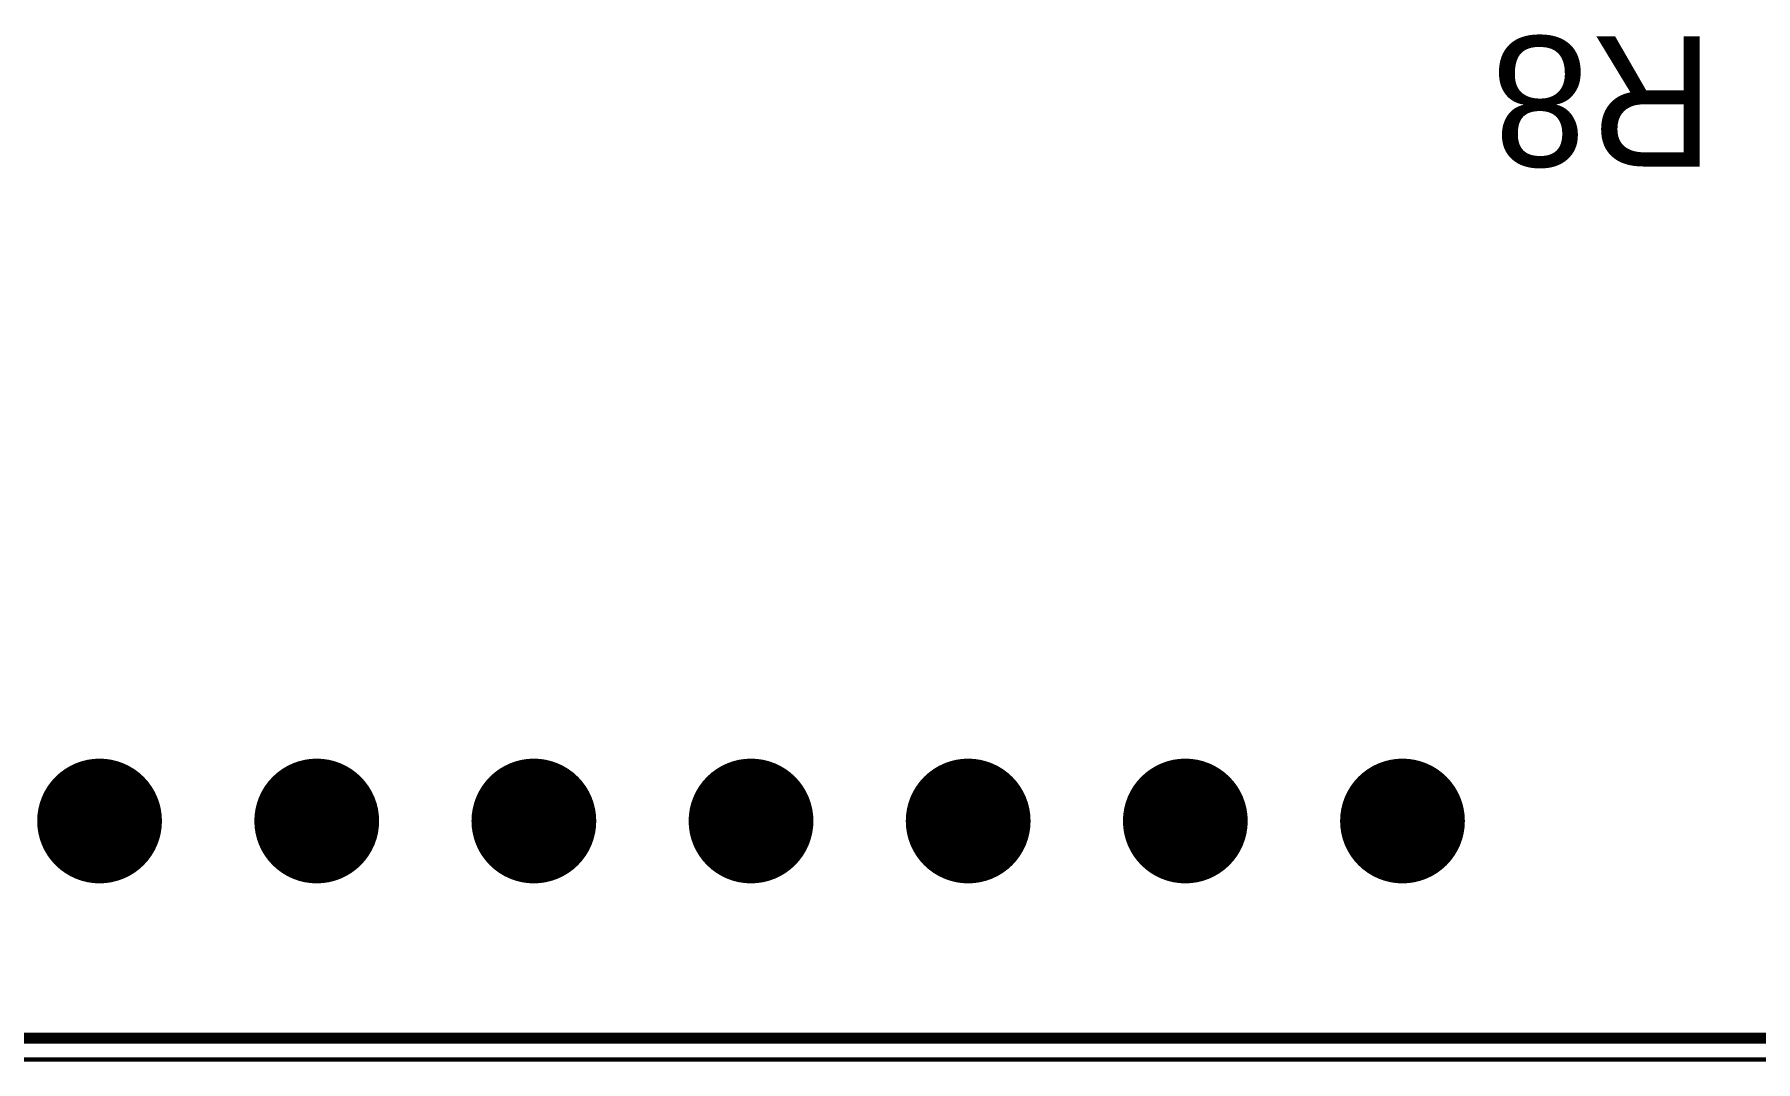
# Model space of a CAD drawing. Header units: millimetres. Extents: x 3.26 to 13.14, y 5.38 to 10.83.
# Drawn here: x 4.78 to 5.573, y 6.808 to 7.281 of the extents above; entities that cross this region are included whole.
import ezdxf

# ---------------------------------------------------------------- set-up
doc = ezdxf.new("R2010")
doc.units = ezdxf.units.MM
doc.header["$MEASUREMENT"] = 0
for name, color, linetype in [('BottomLayer', 5, 'Continuous'), ('BottomSolder', 6, 'Continuous'), ('DrillDrawing', 1, 'Continuous'), ('Mechanical16', 56, 'Continuous'), ('Mechanical4', 56, 'Continuous'), ('MultiLayer', 9, 'Continuous'), ('PadHoleLayer', 156, 'Continuous'), ('TopLayer', 1, 'Continuous'), ('TopOverlay', 2, 'Continuous'), ('TopSolder', 216, 'Continuous')]:
    doc.layers.add(name, color=color, linetype=linetype)

# ---------------------------------------------------------------- blocks, each defined once
blk = doc.blocks.new('_ARDUINO_MEGA2560_REV3___RETAIL_ARDUINO_MEGA2560_REV3___RETAIL_P________65')
at = {"layer": 'BottomLayer', "const_width": 0.02673}
for points in [[(-0.96337, 0.8, 1), (-0.93663, 0.8, 1)], [(-0.96337, 0.7, 1), (-0.93663, 0.7, 1)], [(-0.96337, 0.6, 1), (-0.93663, 0.6, 1)], [(-0.96337, 0.5, 1), (-0.93663, 0.5, 1)], [(-0.96337, 0.4, 1), (-0.93663, 0.4, 1)], [(-0.96337, 0.3, 1), (-0.93663, 0.3, 1)], [(-0.96337, 0.2, 1), (-0.93663, 0.2, 1)]]:
    blk.add_lwpolyline(points, format="xyb", close=True, dxfattribs=at)
at = {"layer": 'BottomSolder', "const_width": 0.02873}
for points in [[(-0.96437, 0.8, 1), (-0.93563, 0.8, 1)], [(-0.96437, 0.7, 1), (-0.93563, 0.7, 1)], [(-0.96437, 0.6, 1), (-0.93563, 0.6, 1)], [(-0.96437, 0.5, 1), (-0.93563, 0.5, 1)], [(-0.96437, 0.4, 1), (-0.93563, 0.4, 1)], [(-0.96437, 0.3, 1), (-0.93563, 0.3, 1)], [(-0.96437, 0.2, 1), (-0.93563, 0.2, 1)]]:
    blk.add_lwpolyline(points, format="xyb", close=True, dxfattribs=at)
at = {"layer": 'Mechanical16', "const_width": 0.00197}
blk.add_lwpolyline([(-1.05984, 2.00984), (-1.05984, -2.00984)], dxfattribs=at)
at = {"layer": 'Mechanical4', "const_width": 0.005}
blk.add_lwpolyline([(-1.05, 2), (-1.05, -2)], dxfattribs=at)
blk.add_lwpolyline([(-1.05, 2), (-1.05, -2)], dxfattribs=at)
at = {"layer": 'MultiLayer', "const_width": 0.02673}
for points in [[(-0.96337, 0.8, 1), (-0.93663, 0.8, 1)], [(-0.96337, 0.7, 1), (-0.93663, 0.7, 1)], [(-0.96337, 0.6, 1), (-0.93663, 0.6, 1)], [(-0.96337, 0.5, 1), (-0.93663, 0.5, 1)], [(-0.96337, 0.4, 1), (-0.93663, 0.4, 1)], [(-0.96337, 0.3, 1), (-0.93663, 0.3, 1)], [(-0.96337, 0.2, 1), (-0.93663, 0.2, 1)]]:
    blk.add_lwpolyline(points, format="xyb", close=True, dxfattribs=at)
at = {"layer": 'PadHoleLayer', "const_width": 0.01673}
for points in [[(-0.95837, 0.8, 1), (-0.94163, 0.8, 1)], [(-0.95837, 0.7, 1), (-0.94163, 0.7, 1)], [(-0.95837, 0.6, 1), (-0.94163, 0.6, 1)], [(-0.95837, 0.5, 1), (-0.94163, 0.5, 1)], [(-0.95837, 0.4, 1), (-0.94163, 0.4, 1)], [(-0.95837, 0.3, 1), (-0.94163, 0.3, 1)], [(-0.95837, 0.2, 1), (-0.94163, 0.2, 1)]]:
    blk.add_lwpolyline(points, format="xyb", close=True, dxfattribs=at)
at = {"layer": 'TopLayer', "const_width": 0.02673}
for points in [[(-0.96337, 0.8, 1), (-0.93663, 0.8, 1)], [(-0.96337, 0.7, 1), (-0.93663, 0.7, 1)], [(-0.96337, 0.6, 1), (-0.93663, 0.6, 1)], [(-0.96337, 0.5, 1), (-0.93663, 0.5, 1)], [(-0.96337, 0.4, 1), (-0.93663, 0.4, 1)], [(-0.96337, 0.3, 1), (-0.93663, 0.3, 1)], [(-0.96337, 0.2, 1), (-0.93663, 0.2, 1)]]:
    blk.add_lwpolyline(points, format="xyb", close=True, dxfattribs=at)
at = {"layer": 'TopOverlay', "const_width": 0.005}
blk.add_lwpolyline([(-1.05, 2), (-1.05, -2)], dxfattribs=at)
at = {"layer": 'TopSolder', "const_width": 0.02873}
for points in [[(-0.96437, 0.8, 1), (-0.93563, 0.8, 1)], [(-0.96437, 0.7, 1), (-0.93563, 0.7, 1)], [(-0.96437, 0.6, 1), (-0.93563, 0.6, 1)], [(-0.96437, 0.5, 1), (-0.93563, 0.5, 1)], [(-0.96437, 0.4, 1), (-0.93563, 0.4, 1)], [(-0.96437, 0.3, 1), (-0.93563, 0.3, 1)], [(-0.96437, 0.2, 1), (-0.93563, 0.2, 1)]]:
    blk.add_lwpolyline(points, format="xyb", close=True, dxfattribs=at)

msp = doc.modelspace()

# ---------------------------------------------------------------- linework, layer by layer
at = {"layer": 'DrillDrawing', "const_width": 0.002}
for points in [[(4.805, 6.924), (4.805, 6.929)], [(4.805, 6.929), (4.815, 6.929)], [(4.815, 6.924), (4.815, 6.929)], [(4.905, 6.924), (4.905, 6.929)], [(4.905, 6.929), (4.915, 6.929)], [(4.915, 6.924), (4.915, 6.929)], [(5.005, 6.924), (5.005, 6.929)], [(5.005, 6.929), (5.015, 6.929)], [(5.015, 6.924), (5.015, 6.929)], [(5.105, 6.924), (5.105, 6.929)], [(5.105, 6.929), (5.115, 6.929)], [(5.115, 6.924), (5.115, 6.929)], [(5.205, 6.924), (5.205, 6.929)], [(5.205, 6.929), (5.215, 6.929)], [(5.215, 6.924), (5.215, 6.929)], [(5.305, 6.924), (5.305, 6.929)], [(5.305, 6.929), (5.315, 6.929)], [(5.315, 6.924), (5.315, 6.929)], [(5.405, 6.924), (5.405, 6.929)], [(5.405, 6.929), (5.415, 6.929)], [(5.415, 6.924), (5.415, 6.929)], [(4.8, 6.914), (4.8, 6.924)], [(4.8, 6.924), (4.805, 6.924)], [(4.815, 6.924), (4.82, 6.924)], [(4.82, 6.914), (4.82, 6.924)], [(4.9, 6.914), (4.9, 6.924)], [(4.9, 6.924), (4.905, 6.924)], [(4.915, 6.924), (4.92, 6.924)], [(4.92, 6.914), (4.92, 6.924)], [(5, 6.914), (5, 6.924)], [(5, 6.924), (5.005, 6.924)], [(5.015, 6.924), (5.02, 6.924)], [(5.02, 6.914), (5.02, 6.924)], [(5.1, 6.914), (5.1, 6.924)], [(5.1, 6.924), (5.105, 6.924)], [(5.115, 6.924), (5.12, 6.924)], [(5.12, 6.914), (5.12, 6.924)], [(5.2, 6.914), (5.2, 6.924)], [(5.2, 6.924), (5.205, 6.924)], [(5.215, 6.924), (5.22, 6.924)], [(5.22, 6.914), (5.22, 6.924)], [(5.3, 6.914), (5.3, 6.924)], [(5.3, 6.924), (5.305, 6.924)], [(5.315, 6.924), (5.32, 6.924)], [(5.32, 6.914), (5.32, 6.924)], [(5.4, 6.914), (5.4, 6.924)], [(5.4, 6.924), (5.405, 6.924)], [(5.415, 6.924), (5.42, 6.924)], [(5.42, 6.914), (5.42, 6.924)], [(4.8, 6.914), (4.805, 6.914)], [(4.805, 6.909), (4.805, 6.914)], [(4.815, 6.914), (4.82, 6.914)], [(4.815, 6.909), (4.815, 6.914)], [(4.9, 6.914), (4.905, 6.914)], [(4.905, 6.909), (4.905, 6.914)], [(4.915, 6.914), (4.92, 6.914)], [(4.915, 6.909), (4.915, 6.914)], [(5, 6.914), (5.005, 6.914)], [(5.005, 6.909), (5.005, 6.914)], [(5.015, 6.914), (5.02, 6.914)], [(5.015, 6.909), (5.015, 6.914)], [(5.1, 6.914), (5.105, 6.914)], [(5.105, 6.909), (5.105, 6.914)], [(5.115, 6.914), (5.12, 6.914)], [(5.115, 6.909), (5.115, 6.914)], [(5.2, 6.914), (5.205, 6.914)], [(5.205, 6.909), (5.205, 6.914)], [(5.215, 6.914), (5.22, 6.914)], [(5.215, 6.909), (5.215, 6.914)], [(5.3, 6.914), (5.305, 6.914)], [(5.305, 6.909), (5.305, 6.914)], [(5.315, 6.914), (5.32, 6.914)], [(5.315, 6.909), (5.315, 6.914)], [(5.4, 6.914), (5.405, 6.914)], [(5.405, 6.909), (5.405, 6.914)], [(5.415, 6.914), (5.42, 6.914)], [(5.415, 6.909), (5.415, 6.914)], [(4.805, 6.909), (4.815, 6.909)], [(4.905, 6.909), (4.915, 6.909)], [(5.005, 6.909), (5.015, 6.909)], [(5.105, 6.909), (5.115, 6.909)], [(5.205, 6.909), (5.215, 6.909)], [(5.305, 6.909), (5.315, 6.909)], [(5.405, 6.909), (5.415, 6.909)]]:
    msp.add_lwpolyline(points, dxfattribs=at)
at = {"layer": 'DrillDrawing', "const_width": 0.001}
for points in [[(4.8045, 6.929, 1), (4.8055, 6.929, 1)], [(4.8045, 6.929, 1), (4.8055, 6.929, 1)], [(4.8145, 6.929, 1), (4.8155, 6.929, 1)], [(4.8145, 6.929, 1), (4.8155, 6.929, 1)], [(4.9045, 6.929, 1), (4.9055, 6.929, 1)], [(4.9045, 6.929, 1), (4.9055, 6.929, 1)], [(4.9145, 6.929, 1), (4.9155, 6.929, 1)], [(4.9145, 6.929, 1), (4.9155, 6.929, 1)], [(5.0045, 6.929, 1), (5.0055, 6.929, 1)], [(5.0045, 6.929, 1), (5.0055, 6.929, 1)], [(5.0145, 6.929, 1), (5.0155, 6.929, 1)], [(5.0145, 6.929, 1), (5.0155, 6.929, 1)], [(5.1045, 6.929, 1), (5.1055, 6.929, 1)], [(5.1045, 6.929, 1), (5.1055, 6.929, 1)], [(5.1145, 6.929, 1), (5.1155, 6.929, 1)], [(5.1145, 6.929, 1), (5.1155, 6.929, 1)], [(5.2045, 6.929, 1), (5.2055, 6.929, 1)], [(5.2045, 6.929, 1), (5.2055, 6.929, 1)], [(5.2145, 6.929, 1), (5.2155, 6.929, 1)], [(5.2145, 6.929, 1), (5.2155, 6.929, 1)], [(5.3045, 6.929, 1), (5.3055, 6.929, 1)], [(5.3045, 6.929, 1), (5.3055, 6.929, 1)], [(5.3145, 6.929, 1), (5.3155, 6.929, 1)], [(5.3145, 6.929, 1), (5.3155, 6.929, 1)], [(5.4045, 6.929, 1), (5.4055, 6.929, 1)], [(5.4045, 6.929, 1), (5.4055, 6.929, 1)], [(5.4145, 6.929, 1), (5.4155, 6.929, 1)], [(5.4145, 6.929, 1), (5.4155, 6.929, 1)], [(4.7995, 6.924, 1), (4.8005, 6.924, 1)], [(4.7995, 6.924, 1), (4.8005, 6.924, 1)], [(4.8045, 6.924, 1), (4.8055, 6.924, 1)], [(4.8045, 6.924, 1), (4.8055, 6.924, 1)], [(4.8145, 6.924, 1), (4.8155, 6.924, 1)], [(4.8145, 6.924, 1), (4.8155, 6.924, 1)], [(4.8195, 6.924, 1), (4.8205, 6.924, 1)], [(4.8195, 6.924, 1), (4.8205, 6.924, 1)], [(4.8995, 6.924, 1), (4.9005, 6.924, 1)], [(4.8995, 6.924, 1), (4.9005, 6.924, 1)], [(4.9045, 6.924, 1), (4.9055, 6.924, 1)], [(4.9045, 6.924, 1), (4.9055, 6.924, 1)], [(4.9145, 6.924, 1), (4.9155, 6.924, 1)], [(4.9145, 6.924, 1), (4.9155, 6.924, 1)], [(4.9195, 6.924, 1), (4.9205, 6.924, 1)], [(4.9195, 6.924, 1), (4.9205, 6.924, 1)], [(4.9995, 6.924, 1), (5.0005, 6.924, 1)], [(4.9995, 6.924, 1), (5.0005, 6.924, 1)], [(5.0045, 6.924, 1), (5.0055, 6.924, 1)], [(5.0045, 6.924, 1), (5.0055, 6.924, 1)], [(5.0145, 6.924, 1), (5.0155, 6.924, 1)], [(5.0145, 6.924, 1), (5.0155, 6.924, 1)], [(5.0195, 6.924, 1), (5.0205, 6.924, 1)], [(5.0195, 6.924, 1), (5.0205, 6.924, 1)], [(5.0995, 6.924, 1), (5.1005, 6.924, 1)], [(5.0995, 6.924, 1), (5.1005, 6.924, 1)], [(5.1045, 6.924, 1), (5.1055, 6.924, 1)], [(5.1045, 6.924, 1), (5.1055, 6.924, 1)], [(5.1145, 6.924, 1), (5.1155, 6.924, 1)], [(5.1145, 6.924, 1), (5.1155, 6.924, 1)], [(5.1195, 6.924, 1), (5.1205, 6.924, 1)], [(5.1195, 6.924, 1), (5.1205, 6.924, 1)], [(5.1995, 6.924, 1), (5.2005, 6.924, 1)], [(5.1995, 6.924, 1), (5.2005, 6.924, 1)], [(5.2045, 6.924, 1), (5.2055, 6.924, 1)], [(5.2045, 6.924, 1), (5.2055, 6.924, 1)], [(5.2145, 6.924, 1), (5.2155, 6.924, 1)], [(5.2145, 6.924, 1), (5.2155, 6.924, 1)], [(5.2195, 6.924, 1), (5.2205, 6.924, 1)], [(5.2195, 6.924, 1), (5.2205, 6.924, 1)], [(5.2995, 6.924, 1), (5.3005, 6.924, 1)], [(5.2995, 6.924, 1), (5.3005, 6.924, 1)], [(5.3045, 6.924, 1), (5.3055, 6.924, 1)], [(5.3045, 6.924, 1), (5.3055, 6.924, 1)], [(5.3145, 6.924, 1), (5.3155, 6.924, 1)], [(5.3145, 6.924, 1), (5.3155, 6.924, 1)], [(5.3195, 6.924, 1), (5.3205, 6.924, 1)], [(5.3195, 6.924, 1), (5.3205, 6.924, 1)], [(5.3995, 6.924, 1), (5.4005, 6.924, 1)], [(5.3995, 6.924, 1), (5.4005, 6.924, 1)], [(5.4045, 6.924, 1), (5.4055, 6.924, 1)], [(5.4045, 6.924, 1), (5.4055, 6.924, 1)], [(5.4145, 6.924, 1), (5.4155, 6.924, 1)], [(5.4145, 6.924, 1), (5.4155, 6.924, 1)], [(5.4195, 6.924, 1), (5.4205, 6.924, 1)], [(5.4195, 6.924, 1), (5.4205, 6.924, 1)], [(4.7995, 6.914, 1), (4.8005, 6.914, 1)], [(4.7995, 6.914, 1), (4.8005, 6.914, 1)], [(4.8045, 6.914, 1), (4.8055, 6.914, 1)], [(4.8045, 6.914, 1), (4.8055, 6.914, 1)], [(4.8145, 6.914, 1), (4.8155, 6.914, 1)], [(4.8145, 6.914, 1), (4.8155, 6.914, 1)], [(4.8195, 6.914, 1), (4.8205, 6.914, 1)], [(4.8195, 6.914, 1), (4.8205, 6.914, 1)], [(4.8995, 6.914, 1), (4.9005, 6.914, 1)], [(4.8995, 6.914, 1), (4.9005, 6.914, 1)], [(4.9045, 6.914, 1), (4.9055, 6.914, 1)], [(4.9045, 6.914, 1), (4.9055, 6.914, 1)], [(4.9145, 6.914, 1), (4.9155, 6.914, 1)], [(4.9145, 6.914, 1), (4.9155, 6.914, 1)], [(4.9195, 6.914, 1), (4.9205, 6.914, 1)], [(4.9195, 6.914, 1), (4.9205, 6.914, 1)], [(4.9995, 6.914, 1), (5.0005, 6.914, 1)], [(4.9995, 6.914, 1), (5.0005, 6.914, 1)], [(5.0045, 6.914, 1), (5.0055, 6.914, 1)], [(5.0045, 6.914, 1), (5.0055, 6.914, 1)], [(5.0145, 6.914, 1), (5.0155, 6.914, 1)], [(5.0145, 6.914, 1), (5.0155, 6.914, 1)], [(5.0195, 6.914, 1), (5.0205, 6.914, 1)], [(5.0195, 6.914, 1), (5.0205, 6.914, 1)], [(5.0995, 6.914, 1), (5.1005, 6.914, 1)], [(5.0995, 6.914, 1), (5.1005, 6.914, 1)], [(5.1045, 6.914, 1), (5.1055, 6.914, 1)], [(5.1045, 6.914, 1), (5.1055, 6.914, 1)], [(5.1145, 6.914, 1), (5.1155, 6.914, 1)], [(5.1145, 6.914, 1), (5.1155, 6.914, 1)], [(5.1195, 6.914, 1), (5.1205, 6.914, 1)], [(5.1195, 6.914, 1), (5.1205, 6.914, 1)], [(5.1995, 6.914, 1), (5.2005, 6.914, 1)], [(5.1995, 6.914, 1), (5.2005, 6.914, 1)], [(5.2045, 6.914, 1), (5.2055, 6.914, 1)], [(5.2045, 6.914, 1), (5.2055, 6.914, 1)], [(5.2145, 6.914, 1), (5.2155, 6.914, 1)], [(5.2145, 6.914, 1), (5.2155, 6.914, 1)], [(5.2195, 6.914, 1), (5.2205, 6.914, 1)], [(5.2195, 6.914, 1), (5.2205, 6.914, 1)], [(5.2995, 6.914, 1), (5.3005, 6.914, 1)], [(5.2995, 6.914, 1), (5.3005, 6.914, 1)], [(5.3045, 6.914, 1), (5.3055, 6.914, 1)], [(5.3045, 6.914, 1), (5.3055, 6.914, 1)], [(5.3145, 6.914, 1), (5.3155, 6.914, 1)], [(5.3145, 6.914, 1), (5.3155, 6.914, 1)], [(5.3195, 6.914, 1), (5.3205, 6.914, 1)], [(5.3195, 6.914, 1), (5.3205, 6.914, 1)], [(5.3995, 6.914, 1), (5.4005, 6.914, 1)], [(5.3995, 6.914, 1), (5.4005, 6.914, 1)], [(5.4045, 6.914, 1), (5.4055, 6.914, 1)], [(5.4045, 6.914, 1), (5.4055, 6.914, 1)], [(5.4145, 6.914, 1), (5.4155, 6.914, 1)], [(5.4145, 6.914, 1), (5.4155, 6.914, 1)], [(5.4195, 6.914, 1), (5.4205, 6.914, 1)], [(5.4195, 6.914, 1), (5.4205, 6.914, 1)], [(4.8045, 6.909, 1), (4.8055, 6.909, 1)], [(4.8045, 6.909, 1), (4.8055, 6.909, 1)], [(4.8145, 6.909, 1), (4.8155, 6.909, 1)], [(4.8145, 6.909, 1), (4.8155, 6.909, 1)], [(4.9045, 6.909, 1), (4.9055, 6.909, 1)], [(4.9045, 6.909, 1), (4.9055, 6.909, 1)], [(4.9145, 6.909, 1), (4.9155, 6.909, 1)], [(4.9145, 6.909, 1), (4.9155, 6.909, 1)], [(5.0045, 6.909, 1), (5.0055, 6.909, 1)], [(5.0045, 6.909, 1), (5.0055, 6.909, 1)], [(5.0145, 6.909, 1), (5.0155, 6.909, 1)], [(5.0145, 6.909, 1), (5.0155, 6.909, 1)], [(5.1045, 6.909, 1), (5.1055, 6.909, 1)], [(5.1045, 6.909, 1), (5.1055, 6.909, 1)], [(5.1145, 6.909, 1), (5.1155, 6.909, 1)], [(5.1145, 6.909, 1), (5.1155, 6.909, 1)], [(5.2045, 6.909, 1), (5.2055, 6.909, 1)], [(5.2045, 6.909, 1), (5.2055, 6.909, 1)], [(5.2145, 6.909, 1), (5.2155, 6.909, 1)], [(5.2145, 6.909, 1), (5.2155, 6.909, 1)], [(5.3045, 6.909, 1), (5.3055, 6.909, 1)], [(5.3045, 6.909, 1), (5.3055, 6.909, 1)], [(5.3145, 6.909, 1), (5.3155, 6.909, 1)], [(5.3145, 6.909, 1), (5.3155, 6.909, 1)], [(5.4045, 6.909, 1), (5.4055, 6.909, 1)], [(5.4045, 6.909, 1), (5.4055, 6.909, 1)], [(5.4145, 6.909, 1), (5.4155, 6.909, 1)], [(5.4145, 6.909, 1), (5.4155, 6.909, 1)]]:
    msp.add_lwpolyline(points, format="xyb", close=True, dxfattribs=at)

# ---------------------------------------------------------------- block references
at = {"rotation": 90}
msp.add_blockref('_ARDUINO_MEGA2560_REV3___RETAIL_ARDUINO_MEGA2560_REV3___RETAIL_P________65', (5.61, 7.869), dxfattribs=at)

# ---------------------------------------------------------------- texts
at = {"layer": 'TopOverlay'}
msp.add_text('R8', height=0.06, rotation=180, dxfattribs=at).set_placement((5.5535, 7.2805))

doc.saveas('drawing.dxf')
